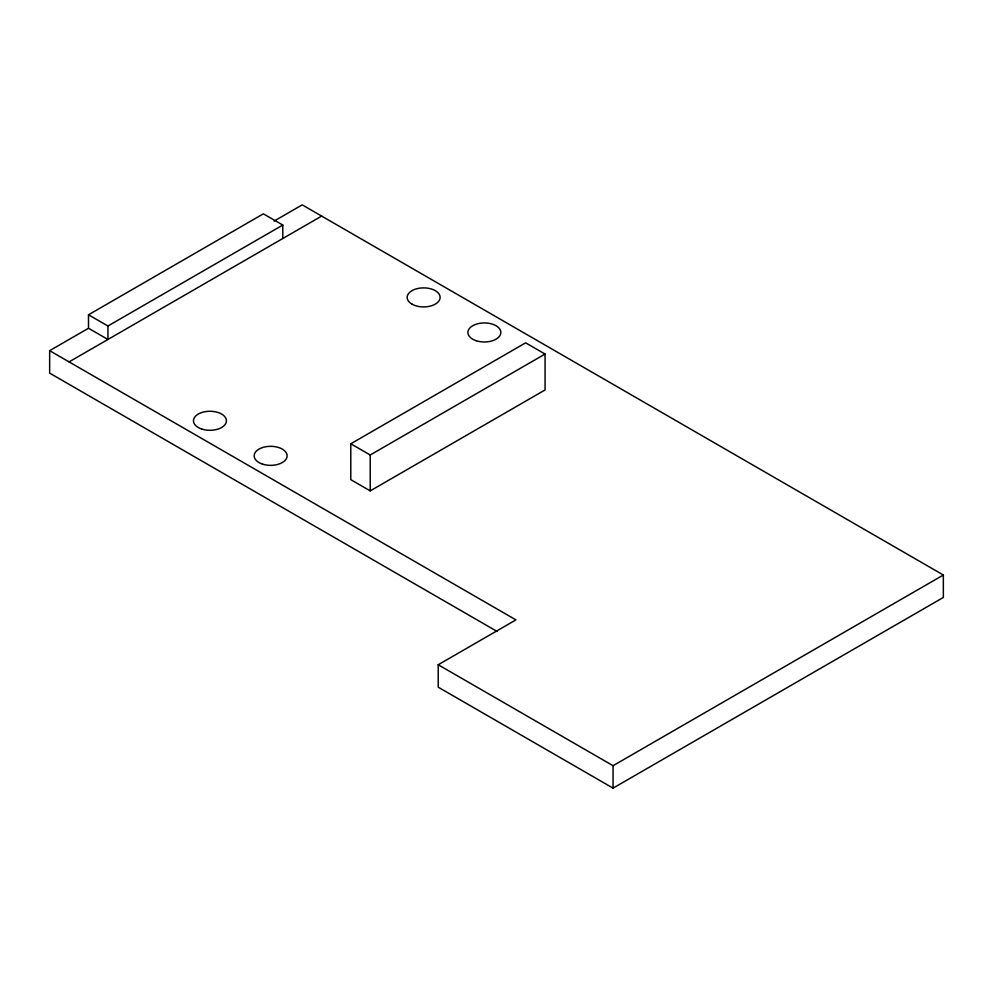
<?xml version="1.0" encoding="UTF-8"?>
<svg xmlns="http://www.w3.org/2000/svg" width="993" height="993" viewBox="0 0 993 993"><rect width="100%" height="100%" fill="white"/><g stroke="black" fill="none" stroke-linecap="round" stroke-linejoin="round"><path stroke-width="1.49" d="M497.17 631.486L49.65 373.12L49.65 350.678L88.501 328.249L88.501 314.793L263.356 213.83L282.794 225.051L282.794 238.519M274.08 221.104L302.22 204.868L943.35 575.021L943.35 597.451L613.066 788.132L438.211 687.181L438.211 664.751L515.926 619.88L49.65 350.678M88.501 314.793L107.939 326.002L282.794 225.051M69.076 361.899L321.645 216.077M350.79 443.784L525.645 342.833L545.07 354.042L545.07 389.939L370.215 490.89L350.79 479.669L350.79 443.784L370.215 454.993L545.07 354.042M438.211 664.751L613.066 765.702L943.35 575.021M88.501 328.249L107.939 339.469L107.939 326.002M613.066 765.702L613.066 788.132M370.215 454.993L370.215 490.89M411.983 304.131A16.484 9.52 0 0 0 439.564 299.861A16.484 9.52 0 0 0 419.381 288.206A16.484 9.52 0 0 0 411.983 304.131M476.119 340.698A16.484 9.52 0 0 0 500.844 332.456A16.484 9.52 0 0 0 476.119 324.214A16.484 9.52 0 0 0 476.119 340.698M201.691 429.026A16.484 9.52 0 0 0 226.416 420.784A16.484 9.52 0 0 0 201.691 412.542A16.484 9.52 0 0 0 201.691 429.026M262.4 464.079A16.484 9.52 0 0 0 287.126 455.837A16.484 9.52 0 0 0 262.4 447.595A16.484 9.52 0 0 0 262.4 464.079"/></g></svg>
